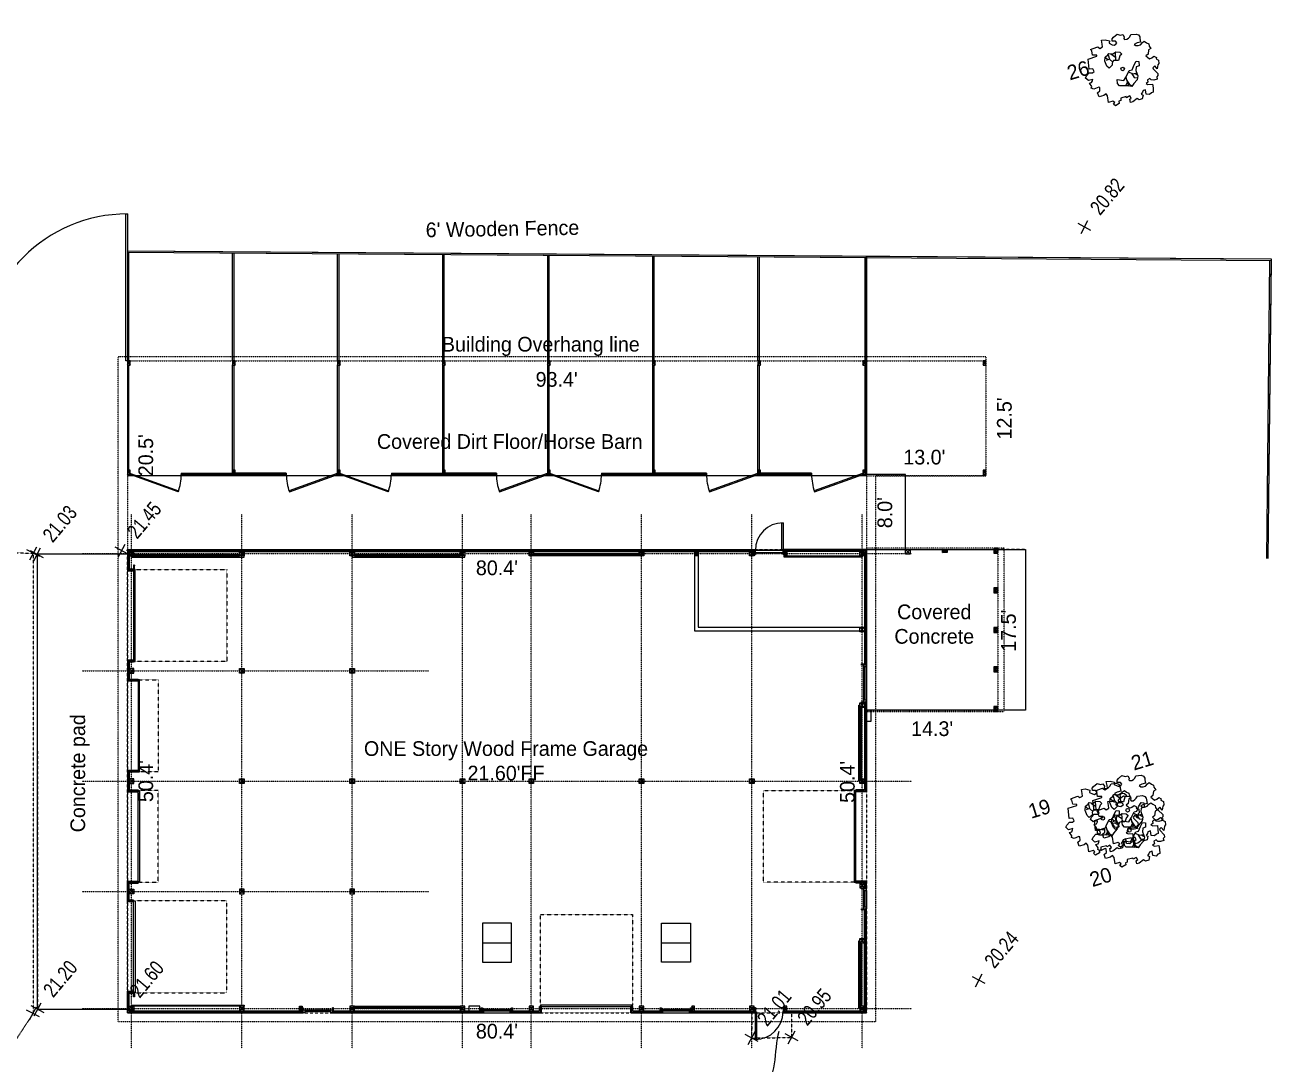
# Model space of a CAD drawing. Header units: inches. Extents: x -625442 to 34963, y -27993 to 66986.
# Drawn here: x 1565 to 3192, y 28513 to 29870 of the extents above; entities that cross this region are included whole.
import ezdxf
from ezdxf.enums import TextEntityAlignment as Align

# ---------------------------------------------------------------- set-up
doc = ezdxf.new("R2010")
doc.units = ezdxf.units.IN
doc.header["$LTSCALE"] = 0.5
doc.header["$MEASUREMENT"] = 0
for name, pattern in [('DASHDOT2', [0.5, 0.25, -0.125, 0, -0.125]), ('DASHED2', [0.375, 0.25, -0.125]), ('HIDDEN2', [0.1875, 0.125, -0.0625])]:
    doc.linetypes.add(name, pattern=pattern)
for name, color, linetype in [('BUILDING', 253, 'DASHED2'), ('BUILDING OH', 80, 'HIDDEN2'), ('EDGE OF CONCRETE', 253, 'DASHED2'), ('EDGE OF PAVEMENT', 253, 'DASHED2'), ('FENCE', 7, 'FEN_LINE'), ('P-ABOVE', 201, 'HIDDEN2'), ('P-BELOW-LIGHT', 143, 'Continuous'), ('P-BELOW-MED', 145, 'Continuous'), ('P-DOOR', 51, 'Continuous'), ('P-RAILING', 60, 'Continuous'), ('P-WALL', 90, 'Continuous'), ('P-WINDOW', 213, 'Continuous'), ('SPOT ELEVATION TEXT', 252, 'Continuous'), ('ST-FRAMING', 14, 'DASHDOT2'), ('TEXT', 7, 'Continuous'), ('Trees-Anno', 43, 'Continuous'), ('TreesMARK', 46, 'Continuous')]:
    doc.layers.add(name, color=color, linetype=linetype)
doc.styles.add('BLDG', font='IC-Romans.shx', dxfattribs={"width": 0.8})
doc.styles.get("Standard").update_dxf_attribs({"font": 'Arial.ttf'})
doc.styles.add('TXT', font='IC-Romans.shx')
doc.linetypes.add('FEN_LINE', pattern='A,0.5,-0.2,[" X ",Standard,S=0.1,R=0,X=-0.1,Y=-0.05],-0.25', length=0.95)
doc.dimstyles.new('20 SCALE', dxfattribs={"dimtxt": 1.6, "dimasz": 2, "dimexe": 0.18, "dimexo": 0.0625, "dimgap": 0.04, "dimtad": 0, "dimdec": 1, "dimzin": 0, "dimdsep": 46, "dimtxsty": 'BLDG', "dimcen": 0.09, "dimaunit": 1, "dimadec": 4, "dimazin": 0, "dimtfac": 1, "dimtdec": 1, "dimtofl": 0, "dimtmove": 2, "dimatfit": 3, "dimfxl": 1, "dimtolj": 1, "dimtzin": 0, "dimarcsym": 0})

# ---------------------------------------------------------------- blocks, each defined once
blk = doc.blocks.new('SPT10')
at = {"color": 0, "linetype": 'Continuous'}
for p, q in [((-0.354, -0.354), (0.354, 0.354)), ((0.354, -0.354), (-0.354, 0.354))]:
    blk.add_line(p, q, dxfattribs=at)
blk = doc.blocks.new('TREE11')
at = {"linetype": 'Continuous'}
for p, q in [((-0.134, 0.178), (-0.184, 0.176)), ((-0.156, 0.177), (-0.179, 0.211)), ((-0.132, 0.24), (-0.134, 0.178)), ((-0.134, 0.178), (-0.103, 0.129)), ((-0.094, 0.242), (-0.047, 0.184)), ((-0.034, 0.247), (-0.058, 0.14)), ((0.008, -0.119), (0.006, -0.244)), ((0.008, -0.167), (0.027, -0.23)), ((0.065, -0.059), (0.113, -0.104)), ((0.096, -0.089), (0.115, -0.156)), ((0.113, -0.104), (0.17, -0.108)), ((0.115, -0.156), (0.157, -0.173)), ((0.141, -0.107), (0.163, -0.133)), ((0.006, -0.194), (-0.03, -0.231)), ((0.027, -0.23), (0.058, -0.256))]:
    blk.add_line(p, q, dxfattribs=at)
for points in [[(-0.04, 0.357), (-0.015, 0.344), (0.008, 0.351), (0.028, 0.361), (0.015, 0.389), (-0.027, 0.402), (-0.019, 0.434), (0.006, 0.451), (0.063, 0.474), (0.102, 0.449), (0.138, 0.447), (0.147, 0.41), (0.136, 0.393), (0.141, 0.378), (0.17, 0.37), (0.196, 0.378), (0.22, 0.391), (0.243, 0.415), (0.313, 0.402), (0.339, 0.381), (0.35, 0.351), (0.344, 0.329), (0.34, 0.28), (0.289, 0.282), (0.248, 0.275), (0.265, 0.252), (0.293, 0.244), (0.328, 0.244), (0.361, 0.265), (0.39, 0.275), (0.412, 0.246), (0.437, 0.224), (0.433, 0.195), (0.446, 0.154), (0.413, 0.148), (0.388, 0.092), (0.354, 0.079), (0.368, 0.058), (0.388, 0.027), (0.422, 0.031), (0.457, 0.043), (0.483, 0.016), (0.474, 0.001), (0.503, -0.026), (0.494, -0.071), (0.476, -0.084), (0.45, -0.136), (0.429, -0.087), (0.398, -0.104), (0.399, -0.119), (0.44, -0.196), (0.432, -0.226), (0.411, -0.238), (0.409, -0.268), (0.363, -0.268), (0.329, -0.255), (0.315, -0.23), (0.28, -0.238), (0.276, -0.273), (0.246, -0.282), (0.266, -0.303), (0.327, -0.315), (0.32, -0.365), (0.306, -0.423), (0.28, -0.423), (0.248, -0.44), (0.207, -0.421), (0.216, -0.36), (0.179, -0.362), (0.166, -0.381), (0.14, -0.4), (0.162, -0.419), (0.138, -0.464), (0.091, -0.464), (0.072, -0.441), (0.001, -0.467), (-0.033, -0.467), (-0.028, -0.422), (-0.003, -0.413), (-0.014, -0.379), (-0.063, -0.389), (-0.062, -0.374), (-0.141, -0.37), (-0.149, -0.404), (-0.177, -0.406), (-0.18, -0.435), (-0.24, -0.45), (-0.26, -0.42), (-0.236, -0.405), (-0.254, -0.38), (-0.315, -0.38), (-0.303, -0.291), (-0.316, -0.259), (-0.349, -0.272), (-0.418, -0.27), (-0.422, -0.212), (-0.383, -0.196), (-0.372, -0.151), (-0.384, -0.142), (-0.455, -0.151), (-0.484, -0.125), (-0.473, -0.106), (-0.49, -0.053), (-0.458, -0.053), (-0.439, -0.033), (-0.432, -0.017), (-0.493, -0.016), (-0.518, 0.028), (-0.497, 0.053), (-0.45, 0.082), (-0.409, 0.069), (-0.382, 0.08), (-0.388, 0.119), (-0.437, 0.131), (-0.412, 0.266), (-0.287, 0.27), (-0.282, 0.283), (-0.337, 0.3), (-0.331, 0.357), (-0.341, 0.379), (-0.305, 0.383), (-0.238, 0.387), (-0.216, 0.358), (-0.176, 0.368), (-0.17, 0.404), (-0.164, 0.459), (-0.113, 0.45), (-0.059, 0.418), (-0.073, 0.387)], [(-0.118, 0.258), (-0.067, 0.236), (-0.022, 0.249), (0.027, 0.23), (0.047, 0.196), (0.015, 0.181), (-0.022, 0.128), (-0.087, 0.145), (-0.114, 0.117), (-0.121, 0.09), (-0.174, 0.064), (-0.194, 0.1), (-0.201, 0.17), (-0.18, 0.224), (-0.136, 0.243)], [(0.014, -0.114), (0.079, -0.044), (0.118, -0.048), (0.163, 0.008), (0.206, 0.048), (0.241, 0.034), (0.227, -0.023), (0.185, -0.025), (0.166, -0.07), (0.171, -0.149), (0.145, -0.196), (0.088, -0.232), (0.048, -0.263), (-0.004, -0.237), (-0.053, -0.224), (-0.108, -0.207), (-0.126, -0.167), (-0.115, -0.115), (-0.029, -0.154)]]:
    blk.add_lwpolyline(points, close=True, dxfattribs=at)
blk.add_circle((0, 0), 0.0248, dxfattribs=at)

msp = doc.modelspace()

# ---------------------------------------------------------------- linework, layer by layer
at = {"layer": 'BUILDING'}
for points in [[(1699.10208, 29184.82024), (1699.10208, 28579.90024)], [(1699.10208, 29184.82024), (2663.90208, 29184.82024)], [(2663.90208, 29184.82024), (2663.90208, 29031.8469)], [(2663.90208, 28987.8469), (2663.90208, 28739.63024)], [(2663.90208, 28717.63024), (2663.90208, 28579.90024)], [(1699.10208, 28579.90024), (2162.50208, 28579.90024)], [(2200.50208, 28579.90024), (2396.30206, 28579.90024)], [(2434.30206, 28579.90024), (2663.90208, 28579.90024)]]:
    msp.add_lwpolyline(points, dxfattribs=at)
at = {"layer": 'BUILDING OH'}
for points in [[(1699.10208, 29430.82024), (2819.90208, 29430.82024)], [(1699.10208, 29430.82024), (1699.10208, 29184.82024)], [(2819.90208, 29430.82024), (2819.90208, 29280.82024)], [(2663.90208, 29280.82024), (2819.90208, 29280.82024)], [(2663.90208, 29280.82024), (2663.90208, 29184.82024)], [(2663.90208, 29184.82024), (2835.50208, 29184.82024)], [(2835.50208, 29184.82024), (2835.50208, 28974.82024)], [(2663.90208, 28974.82024), (2835.50208, 28974.82024)]]:
    msp.add_lwpolyline(points, dxfattribs=at)
at = {"layer": 'EDGE OF CONCRETE'}
for points in [[(2871.50208, 29184.82024), (2835.50208, 29184.82024)], [(2871.50208, 29184.82024), (2871.50208, 28974.82024)], [(1581.88616, 28584.52468), (1699.10208, 28584.52468), (1699.10208, 29178.51362), (1581.30527, 29178.51362), (1581.88616, 28584.52468)], [(2871.50208, 28974.82024), (2835.50208, 28974.82024)], [(2514.33321, 28579.90024), (2513.94199, 28546.86992), (2566.32608, 28547.70728), (2566.4119, 28579.90024)]]:
    msp.add_lwpolyline(points, dxfattribs=at)
at = {"layer": 'EDGE OF PAVEMENT'}
msp.add_lwpolyline([(390.69341, 27549.35612), (569.8904, 27544.7417, 0.2981390383), (787.33109, 27646.58865), (1180.5917, 28218.46808, 0.1475932194), (1225.11935, 28404.57411), (1215.23144, 28814.57359), (1200.63529, 29186.60675), (1576.1916, 29179.92897), (1576.01731, 28578.97056), (1317.40146, 28183.47514), (947.93987, 27659.94626, 0.2046570886), (907.99638, 27221.43484)], format="xyb", dxfattribs=at)
at = {"layer": 'FENCE'}
for points in [[(1699.10208, 29574.82024), (3192.14485, 29564.01366)], [(1699.10208, 29574.82024), (1699.10208, 29430.82024)], [(2663.90208, 29280.82024), (2663.90208, 29567.83706)], [(3192.14485, 29564.01366), (3188.10602, 29172.856)], [(1698.10208, 29183.82024), (2662.90208, 29183.82024)]]:
    msp.add_lwpolyline(points, dxfattribs=at)
at = {"layer": 'P-ABOVE'}
for p, q in [((1704.60208, 28533.7288), (1704.60208, 29230.99168)), ((1848.60208, 28533.7288), (1848.60208, 29230.99168)), ((1992.60208, 28533.7288), (1992.60208, 29230.99168)), ((2136.60208, 28533.7288), (2136.60208, 29230.99168)), ((2226.40208, 28533.7288), (2226.40208, 29230.99168)), ((2370.40208, 28533.7288), (2370.40208, 29230.99168)), ((2514.40208, 28533.7288), (2514.40208, 29230.99168)), ((2658.40208, 28533.7288), (2658.40208, 29230.99168)), ((1640.20367, 29179.32024), (2722.80048, 29179.32024)), ((1640.20367, 29026.34024), (2092.58623, 29026.34024)), ((1640.20367, 28882.36024), (2722.80048, 28882.36024)), ((1640.20367, 28738.38024), (2092.58623, 28738.38024)), ((1640.20367, 28585.40024), (2722.80048, 28585.40024))]:
    msp.add_line(p, q, dxfattribs=at)
msp.add_lwpolyline([(1687.10208, 29436.82024), (2819.90208, 29436.82024), (2819.90208, 29280.82024), (2675.90208, 29280.82024), (2675.90208, 28567.90024), (1687.10208, 28567.90024)], close=True, dxfattribs=at)
msp.add_lwpolyline([(2663.90208, 28973.32024), (2843.90208, 28973.32024), (2843.90208, 29186.32024), (2663.90208, 29186.32024)], dxfattribs=at)
at = {"layer": 'P-BELOW-LIGHT'}
for p, q in [((1699.10208, 29574.82024), (2663.90208, 29567.83706)), ((2663.90208, 29567.83706), (3192.14485, 29564.01366)), ((1699.10208, 29425.32024), (1702.60208, 29430.82024)), ((1699.10208, 29430.82024), (1702.60208, 29425.32024)), ((1836.24493, 29425.32024), (1839.74493, 29430.82024)), ((1836.24493, 29430.82024), (1839.74493, 29425.32024)), ((1973.38779, 29425.32024), (1976.88779, 29430.82024)), ((1973.38779, 29430.82024), (1976.88779, 29425.32024)), ((2110.53065, 29425.32024), (2114.03065, 29430.82024)), ((2110.53065, 29430.82024), (2114.03065, 29425.32024)), ((2247.6735, 29425.32024), (2251.1735, 29430.82024)), ((2247.6735, 29430.82024), (2251.1735, 29425.32024)), ((2384.81636, 29425.32024), (2388.31636, 29430.82024)), ((2384.81636, 29430.82024), (2388.31636, 29425.32024)), ((2521.95922, 29425.32024), (2525.45922, 29430.82024)), ((2521.95922, 29430.82024), (2525.45922, 29425.32024)), ((2659.10208, 29425.32024), (2662.60208, 29430.82024)), ((2659.10208, 29430.82024), (2662.60208, 29425.32024)), ((2816.40208, 29425.32024), (2819.90208, 29430.82024)), ((2816.40208, 29430.82024), (2819.90208, 29425.32024)), ((1699.10208, 29282.82024), (1702.60208, 29288.32024)), ((1699.10208, 29288.32024), (1702.60208, 29282.82024)), ((1836.24493, 29282.82024), (1839.74493, 29288.32024)), ((1836.24493, 29288.32024), (1839.74493, 29282.82024)), ((1973.38779, 29282.82024), (1976.88779, 29288.32024)), ((1973.38779, 29288.32024), (1976.88779, 29282.82024)), ((2110.53065, 29282.82024), (2114.03065, 29288.32024)), ((2110.53065, 29288.32024), (2114.03065, 29282.82024)), ((2247.6735, 29282.82024), (2251.1735, 29288.32024)), ((2247.6735, 29288.32024), (2251.1735, 29282.82024)), ((2384.81636, 29282.82024), (2388.31636, 29288.32024)), ((2384.81636, 29288.32024), (2388.31636, 29282.82024)), ((2521.95922, 29282.82024), (2525.45922, 29288.32024)), ((2521.95922, 29288.32024), (2525.45922, 29282.82024)), ((2659.10208, 29282.82024), (2662.60208, 29288.32024)), ((2659.10208, 29288.32024), (2662.60208, 29282.82024)), ((2816.40208, 29282.82024), (2819.90208, 29288.32024)), ((2816.40208, 29288.32024), (2819.90208, 29282.82024)), ((2663.90208, 29280.82024), (1699.10208, 29280.82024)), ((2830.00208, 29186.32024), (2835.50208, 29184.82024)), ((2835.50208, 29186.32024), (2830.00208, 29184.82024)), ((2830.00208, 29184.82024), (2835.50208, 29181.32024)), ((2835.50208, 29184.82024), (2830.00208, 29181.32024)), ((2519.00208, 29180.82024), (2555.00208, 29180.82024)), ((2830.00208, 29181.32024), (2835.50208, 29179.82024)), ((2835.50208, 29181.32024), (2830.00208, 29179.82024)), ((2830.00208, 29134.69524), (2835.50208, 29133.19524)), ((2835.50208, 29134.69524), (2830.00208, 29133.19524)), ((2830.00208, 29133.19524), (2835.50208, 29129.69524)), ((2835.50208, 29133.19524), (2830.00208, 29129.69524)), ((2830.00208, 29129.69524), (2835.50208, 29128.19524)), ((2835.50208, 29129.69524), (2830.00208, 29128.19524)), ((2830.00208, 29083.07024), (2835.50208, 29081.57024)), ((2835.50208, 29083.07024), (2830.00208, 29081.57024)), ((2830.00208, 29081.57024), (2835.50208, 29078.07024)), ((2835.50208, 29081.57024), (2830.00208, 29078.07024)), ((2830.00208, 29078.07024), (2835.50208, 29076.57024)), ((2835.50208, 29078.07024), (2830.00208, 29076.57024)), ((2830.00208, 29031.44524), (2835.50208, 29029.94524)), ((2835.50208, 29031.44524), (2830.00208, 29029.94524)), ((2830.00208, 29029.94524), (2835.50208, 29026.44524)), ((2835.50208, 29029.94524), (2830.00208, 29026.44524)), ((2830.00208, 29026.44524), (2835.50208, 29024.94524)), ((2835.50208, 29026.44524), (2830.00208, 29024.94524)), ((2830.00208, 28979.82024), (2835.50208, 28978.32024)), ((2835.50208, 28979.82024), (2830.00208, 28978.32024)), ((2830.00208, 28978.32024), (2835.50208, 28974.82024)), ((2835.50208, 28978.32024), (2830.00208, 28974.82024)), ((2830.00208, 28974.82024), (2835.50208, 28973.32024)), ((2835.50208, 28974.82024), (2830.00208, 28973.32024)), ((2162.50208, 28671.26049), (2200.50208, 28671.26049)), ((2396.30206, 28671.26049), (2434.30206, 28671.26049))]:
    msp.add_line(p, q, dxfattribs=at)
for points in [[(1699.09474, 29430.83177), (1697.09474, 29430.83167), (1697.09474, 29622.82014), (1699.09474, 29622.82024)], [(2162.50208, 28645.76049), (2200.50208, 28645.76049), (2200.50208, 28696.76049), (2162.50208, 28696.76049)], [(2434.30206, 28645.76049), (2396.30206, 28645.76049), (2396.30206, 28696.76049), (2434.30206, 28696.76049)]]:
    msp.add_lwpolyline(points, close=True, dxfattribs=at)
for points in [[(2663.90208, 29184.82024), (2871.50208, 29184.82024), (2871.50208, 28974.82024), (2663.90208, 28974.82024)], [(1699.10208, 29178.51362), (1581.30527, 29178.51362), (1581.30527, 28584.52468), (1699.10208, 28584.52468)]]:
    msp.add_lwpolyline(points, dxfattribs=at)
msp.add_arc((1699.09474, 29430.82024), 192, 90.00000015, 180, dxfattribs=at)
at = {"layer": 'P-BELOW-MED'}
for p, q in [((2517.40208, 29182.32024), (2517.40208, 29184.82024)), ((2556.60208, 29182.32024), (2556.60208, 29184.82024)), ((1700.10208, 29183.82024), (2517.40208, 29183.82024)), ((1701.60208, 29182.32024), (2517.40208, 29182.32024)), ((2440.60208, 29182.32024), (2444.20208, 29176.32024)), ((2444.20208, 29182.32024), (2440.60208, 29176.32024)), ((2517.40208, 29183.57024), (2519.00208, 29178.07024)), ((2519.00208, 29183.57024), (2517.40208, 29178.07024)), ((2555.00208, 29183.57024), (2556.60208, 29178.07024)), ((2556.60208, 29183.57024), (2555.00208, 29178.07024)), ((2662.90208, 29183.82024), (2556.60208, 29183.82024)), ((2661.40208, 29182.32024), (2556.60208, 29182.32024)), ((2556.60208, 29182.32024), (2560.20208, 29176.32024)), ((2560.20208, 29182.32024), (2556.60208, 29176.32024)), ((1707.10208, 29164.20524), (1708.60208, 29158.70524)), ((1708.60208, 29164.20524), (1707.10208, 29158.70524)), ((1707.10208, 29156.82024), (1707.10208, 29159.32024)), ((1707.10208, 29040.09024), (1707.10208, 29037.59024)), ((2662.90208, 29033.8469), (2657.40208, 29035.3469)), ((2662.90208, 29035.3469), (2657.40208, 29033.8469)), ((2659.90208, 29031.8469), (2659.90208, 28987.8469)), ((2663.90208, 29031.8469), (2663.90208, 28987.8469)), ((1713.10208, 29013.09024), (1713.10208, 29015.59024)), ((2662.90208, 28984.3469), (2657.40208, 28985.8469)), ((2662.90208, 28985.8469), (2657.40208, 28984.3469)), ((1713.10208, 28893.86024), (1713.10208, 28896.36024)), ((1713.10208, 28868.36024), (1713.10208, 28870.86024)), ((1713.10208, 28870.86024), (1713.10208, 28868.36024)), ((1713.10208, 28870.86024), (1713.10208, 28868.36024)), ((2649.90208, 28868.36024), (2649.90208, 28870.86024)), ((2649.90208, 28870.86024), (2649.90208, 28868.36024)), ((2649.90208, 28870.86024), (2649.90208, 28868.36024)), ((1713.10208, 28751.63024), (1713.10208, 28749.13024)), ((2649.90208, 28751.63024), (2649.90208, 28749.13024)), ((2662.90208, 28741.63024), (2657.40208, 28743.13024)), ((2662.90208, 28743.13024), (2657.40208, 28741.63024)), ((2659.90208, 28739.63024), (2659.90208, 28717.63024)), ((2663.90208, 28739.63024), (2663.90208, 28717.63024)), ((1707.10208, 28724.63024), (1707.10208, 28727.13024)), ((2662.90208, 28714.13024), (2657.40208, 28715.63024)), ((2662.90208, 28715.63024), (2657.40208, 28714.13024)), ((1707.10208, 28607.90024), (1707.10208, 28605.40024)), ((1707.10208, 28600.51524), (1708.60208, 28606.01524)), ((1708.60208, 28600.51524), (1707.10208, 28606.01524)), ((1927.20209, 28582.40024), (1923.60209, 28588.40024)), ((1923.60209, 28582.40024), (1927.20209, 28588.40024)), ((1928.70209, 28580.90024), (1927.20209, 28586.40024)), ((1927.20209, 28580.90024), (1928.70209, 28586.40024)), ((1930.70209, 28583.90024), (1964.70209, 28583.90024)), ((1968.20209, 28580.90024), (1966.70209, 28586.40024)), ((1966.70209, 28580.90024), (1968.20209, 28586.40024)), ((2161.00208, 28580.90024), (2162.50208, 28586.40024)), ((2162.50208, 28580.90024), (2161.00208, 28586.40024)), ((2198.50208, 28583.90024), (2164.50208, 28583.90024)), ((2200.50208, 28580.90024), (2202.00208, 28586.40024)), ((2202.00208, 28580.90024), (2200.50208, 28586.40024)), ((2239.78708, 28587.90024), (2237.28708, 28587.90024)), ((2359.01707, 28587.90024), (2356.51707, 28587.90024)), ((2394.80206, 28580.90024), (2396.30206, 28586.40024)), ((2396.30206, 28580.90024), (2394.80206, 28586.40024)), ((2432.30206, 28583.90024), (2398.30206, 28583.90024)), ((2434.30206, 28580.90024), (2435.80206, 28586.40024)), ((2435.80206, 28580.90024), (2434.30206, 28586.40024)), ((2435.80206, 28582.40024), (2439.40206, 28588.40024)), ((2439.40206, 28582.40024), (2435.80206, 28588.40024)), ((2517.40208, 28581.15024), (2519.00208, 28586.65024)), ((2519.00208, 28581.15024), (2517.40208, 28586.65024)), ((2555.00208, 28581.15024), (2556.60208, 28586.65024)), ((2556.60208, 28581.15024), (2555.00208, 28586.65024)), ((2556.60208, 28582.40024), (2560.20208, 28588.40024)), ((2560.20208, 28582.40024), (2556.60208, 28588.40024)), ((1700.10208, 28580.90024), (1928.70209, 28580.90024)), ((1701.60208, 28582.40024), (1928.70209, 28582.40024)), ((1966.70209, 28580.90024), (2162.50208, 28580.90024)), ((1968.20209, 28582.40024), (2161.00208, 28582.40024)), ((2164.50208, 28579.90024), (2198.50208, 28579.90024)), ((2200.50208, 28580.90024), (2238.78708, 28580.90024)), ((2202.00208, 28582.40024), (2237.28708, 28582.40024)), ((2398.30206, 28579.90024), (2432.30206, 28579.90024)), ((2517.40208, 28582.40024), (2517.40208, 28579.90024)), ((2556.60208, 28582.40024), (2556.60208, 28579.90024))]:
    msp.add_line(p, q, dxfattribs=at)
for points in [[(1700.10208, 29184.82024), (1700.10208, 29157.82024), (1707.10208, 29157.82024)], [(1701.60208, 29182.32024), (1701.60208, 29159.32024), (1707.10208, 29159.32024)], [(2655.90208, 29183.82024), (2662.90208, 29183.82024), (2662.90208, 29033.8469)], [(2655.90208, 29182.32024), (2661.40208, 29182.32024), (2661.40208, 29035.3469)], [(1707.10208, 29039.09024), (1700.10208, 29039.09024), (1700.10208, 29014.09024), (1713.10208, 29014.09024)], [(1707.10208, 29037.59024), (1701.60208, 29037.59024), (1701.60208, 29015.59024), (1713.10208, 29015.59024)], [(2662.90208, 28985.8469), (2662.90208, 28869.36024), (2649.90208, 28869.36024)], [(2661.40208, 28984.3469), (2661.40208, 28870.86024), (2649.90208, 28870.86024)], [(1713.10208, 28895.36024), (1700.10208, 28895.36024), (1700.10208, 28869.36024), (1713.10208, 28869.36024)], [(1713.10208, 28893.86024), (1701.60208, 28893.86024), (1701.60208, 28870.86024), (1713.10208, 28870.86024)], [(1707.10208, 28725.63024), (1700.10208, 28725.63024), (1700.10208, 28750.63024), (1713.10208, 28750.63024)], [(1707.10208, 28727.13024), (1701.60208, 28727.13024), (1701.60208, 28749.13024), (1713.10208, 28749.13024)], [(2662.90208, 28741.63024), (2662.90208, 28750.63024), (2649.90208, 28750.63024)], [(2661.40208, 28741.63024), (2661.40208, 28749.13024), (2649.90208, 28749.13024)], [(2556.60208, 28580.90024), (2662.90208, 28580.90024), (2662.90208, 28715.63024)], [(2556.60208, 28582.40024), (2661.40208, 28582.40024), (2661.40208, 28715.63024)], [(1700.10208, 28579.90024), (1700.10208, 28606.90024), (1707.10208, 28606.90024)], [(1701.60208, 28582.40024), (1701.60208, 28605.40024), (1707.10208, 28605.40024)], [(2237.28708, 28582.40024), (2237.28708, 28587.90024)], [(2238.78708, 28580.90024), (2238.78708, 28587.90024)], [(2357.51707, 28580.90024), (2357.51707, 28587.90024)], [(2359.01707, 28582.40024), (2359.01707, 28587.90024)], [(2357.51707, 28580.90024), (2396.30206, 28580.90024)], [(2359.01707, 28582.40024), (2394.80206, 28582.40024)], [(2434.30206, 28580.90024), (2517.40208, 28580.90024)], [(2435.80206, 28582.40024), (2519.00208, 28582.40024)]]:
    msp.add_lwpolyline(points, dxfattribs=at)
for points in [[(1704.60208, 29174.82024), (1851.60208, 29174.82024), (1851.60208, 29176.32024), (1704.60208, 29176.32024)], [(1707.60208, 29176.32024), (1845.60208, 29176.32024), (1845.60208, 29177.82024), (1707.60208, 29177.82024)], [(1992.60208, 29174.82024), (2139.60208, 29174.82024), (2139.60208, 29176.32024), (1992.60208, 29176.32024)], [(1995.60208, 29176.32024), (2133.60208, 29176.32024), (2133.60208, 29177.82024), (1995.60208, 29177.82024)], [(2229.40208, 29179.32024), (2367.40208, 29179.32024), (2367.40208, 29177.82024), (2229.40208, 29177.82024)], [(2229.40208, 29177.82024), (2367.40208, 29177.82024), (2367.40208, 29176.32024), (2229.40208, 29176.32024)], [(2517.40208, 29178.07024), (2519.00208, 29178.07024), (2519.00208, 29183.57024), (2517.40208, 29183.57024)], [(2556.60208, 29178.07024), (2555.00208, 29178.07024), (2555.00208, 29183.57024), (2556.60208, 29183.57024)], [(2658.40208, 29174.82024), (2556.60208, 29174.82024), (2556.60208, 29176.32024), (2658.40208, 29176.32024)], [(1707.10208, 29158.70524), (1708.60208, 29158.70524), (1708.60208, 29164.20524), (1707.10208, 29164.20524)], [(2657.40208, 29033.8469), (2657.40208, 29035.3469), (2662.90208, 29035.3469), (2662.90208, 29033.8469)], [(2653.90208, 28882.36024), (2653.90208, 28981.3469), (2655.40208, 28981.3469), (2655.40208, 28882.36024)], [(2655.40208, 28885.36024), (2655.40208, 28978.3469), (2656.90208, 28978.3469), (2656.90208, 28885.36024)], [(2657.40208, 28984.3469), (2657.40208, 28985.8469), (2662.90208, 28985.8469), (2662.90208, 28984.3469)], [(2657.40208, 28741.63024), (2657.40208, 28743.13024), (2662.90208, 28743.13024), (2662.90208, 28741.63024)], [(2657.40208, 28714.13024), (2657.40208, 28715.63024), (2662.90208, 28715.63024), (2662.90208, 28714.13024)], [(2653.90208, 28585.40024), (2653.90208, 28673.89024), (2655.40208, 28673.89024), (2655.40208, 28585.40024)], [(2655.40208, 28588.40024), (2655.40208, 28670.89024), (2656.90208, 28670.89024), (2656.90208, 28588.40024)], [(1707.10208, 28606.01524), (1708.60208, 28606.01524), (1708.60208, 28600.51524), (1707.10208, 28600.51524)], [(1704.60208, 28589.90024), (1851.60208, 28589.90024), (1851.60208, 28588.40024), (1704.60208, 28588.40024)], [(1928.70209, 28586.40024), (1927.20209, 28586.40024), (1927.20209, 28580.90024), (1928.70209, 28580.90024)], [(1968.20209, 28586.40024), (1966.70209, 28586.40024), (1966.70209, 28580.90024), (1968.20209, 28580.90024)], [(1995.60208, 28588.40024), (2133.60208, 28588.40024), (2133.60208, 28586.90024), (1995.60208, 28586.90024)], [(1995.60208, 28586.90024), (2133.60208, 28586.90024), (2133.60208, 28585.40024), (1995.60208, 28585.40024)], [(2161.00208, 28586.40024), (2162.50208, 28586.40024), (2162.50208, 28580.90024), (2161.00208, 28580.90024)], [(2200.50208, 28586.40024), (2202.00208, 28586.40024), (2202.00208, 28580.90024), (2200.50208, 28580.90024)], [(2394.80206, 28586.40024), (2396.30206, 28586.40024), (2396.30206, 28580.90024), (2394.80206, 28580.90024)], [(2434.30206, 28586.40024), (2435.80206, 28586.40024), (2435.80206, 28580.90024), (2434.30206, 28580.90024)], [(2517.40208, 28586.65024), (2519.00208, 28586.65024), (2519.00208, 28581.15024), (2517.40208, 28581.15024)], [(2556.60208, 28586.65024), (2555.00208, 28586.65024), (2555.00208, 28581.15024), (2556.60208, 28581.15024)]]:
    msp.add_lwpolyline(points, close=True, dxfattribs=at)
at = {"layer": 'P-DOOR'}
for points in [[(2555.00208, 29183.57024), (2553.40208, 29183.57024), (2553.40208, 29219.57024), (2555.00208, 29219.57024)], [(1709.10208, 29158.70524), (1707.10208, 29158.70524), (1707.10208, 29038.70524), (1709.10208, 29038.70524)], [(1715.10208, 29014.47524), (1713.10208, 29014.47524), (1713.10208, 28894.47524), (1715.10208, 28894.47524)], [(1715.10208, 28750.24523), (1713.10208, 28750.24523), (1713.10208, 28870.24523), (1715.10208, 28870.24523)], [(2647.90208, 28750.24523), (2649.90208, 28750.24523), (2649.90208, 28870.24523), (2647.90208, 28870.24523)], [(1709.10208, 28606.01524), (1707.10208, 28606.01524), (1707.10208, 28726.01524), (1709.10208, 28726.01524)], [(2238.40207, 28589.90024), (2238.40207, 28587.90024), (2358.40207, 28587.90024), (2358.40207, 28589.90024)], [(2519.00208, 28581.15024), (2520.60208, 28581.15024), (2520.60208, 28545.15024), (2519.00208, 28545.15024)]]:
    msp.add_lwpolyline(points, close=True, dxfattribs=at)
for centre, start, end in [((2555.00208, 29183.57024), 90, 180), ((2519.00208, 28581.15024), 270, 0)]:
    msp.add_arc(centre, 36, start, end, dxfattribs=at)
at = {"layer": 'P-RAILING'}
for p, q in [((1699.0876, 29574.82034), (2663.8876, 29567.83716)), ((1699.0876, 29574.82034), (1699.10208, 29282.82024)), ((1699.0876, 29572.82029), (2663.8876, 29565.83711)), ((1835.99493, 29571.81488), (1835.99493, 29430.82024)), ((1837.99493, 29571.81488), (1837.99493, 29430.82024)), ((1973.13779, 29570.82225), (1973.13779, 29430.82024)), ((1975.13779, 29570.82225), (1975.13779, 29430.82024)), ((2110.28065, 29569.82962), (2110.28065, 29430.82024)), ((2112.28065, 29569.82962), (2112.28065, 29430.82024)), ((2247.4235, 29568.83698), (2247.4235, 29430.82024)), ((2249.4235, 29568.83698), (2249.4235, 29430.82024)), ((2384.56636, 29567.84435), (2384.56636, 29430.82024)), ((2386.56636, 29567.84435), (2386.56636, 29430.82024)), ((2521.70922, 29566.85171), (2521.70922, 29430.82024)), ((2523.70922, 29566.85171), (2523.70922, 29430.82024)), ((2663.8876, 29567.83716), (3192.13037, 29564.01376)), ((2663.8876, 29565.83711), (3192.13037, 29562.01371)), ((2663.90208, 29567.83706), (2663.90208, 29282.82024)), ((3190.1243, 29562.03441), (3186.10613, 29172.87665)), ((3192.1242, 29562.01376), (3188.10602, 29172.856)), ((1835.99493, 29425.32024), (1835.99493, 29282.82024)), ((1837.99493, 29425.32024), (1837.99493, 29282.82024)), ((1973.13779, 29425.32024), (1973.13779, 29282.82024)), ((1975.13779, 29425.32024), (1975.13779, 29282.82024)), ((2110.28065, 29425.32024), (2110.28065, 29282.82024)), ((2112.28065, 29425.32024), (2112.28065, 29282.82024)), ((2247.4235, 29425.32024), (2247.4235, 29282.82024)), ((2249.4235, 29425.32024), (2249.4235, 29282.82024)), ((2384.56636, 29425.32024), (2384.56636, 29282.82024)), ((2386.56636, 29425.32024), (2386.56636, 29282.82024)), ((2521.70922, 29425.32024), (2521.70922, 29282.82024)), ((2523.70922, 29425.32024), (2523.70922, 29282.82024)), ((1769.4235, 29284.19524), (1836.24493, 29284.19524)), ((1769.4235, 29284.19524), (1769.4235, 29282.82024)), ((1906.56636, 29284.19524), (1839.74493, 29284.19524)), ((1906.56636, 29284.19524), (1906.56636, 29282.82024)), ((2043.70922, 29284.19524), (2110.53065, 29284.19524)), ((2043.70922, 29284.19524), (2043.70922, 29282.82024)), ((2180.85208, 29284.19524), (2114.03065, 29284.19524)), ((2180.85208, 29284.19524), (2180.85208, 29282.82024)), ((2317.99493, 29284.19524), (2384.81636, 29284.19524)), ((2317.99493, 29284.19524), (2317.99493, 29282.82024)), ((2455.13779, 29284.19524), (2388.31636, 29284.19524)), ((2455.13779, 29284.19524), (2455.13779, 29282.82024)), ((2592.28065, 29284.19524), (2525.45922, 29284.19524)), ((2592.28065, 29284.19524), (2592.28065, 29282.82024))]:
    msp.add_line(p, q, dxfattribs=at)
for points in [[(1701.10208, 29430.82024), (1701.10208, 29572.80571)], [(2661.90208, 29565.85148), (2661.90208, 29288.32024)], [(1701.10208, 29288.32024), (1701.10208, 29425.32024)], [(1769.4235, 29282.82024), (1906.56636, 29282.82024)], [(1906.56636, 29282.82024), (1769.4235, 29282.82024)], [(2180.85208, 29282.82024), (2043.70922, 29282.82024)], [(2455.13779, 29282.82024), (2317.99493, 29282.82024)], [(2592.28065, 29282.82024), (2521.95922, 29282.82024)], [(2715.10208, 29184.82024), (2715.10208, 29282.82024), (2661.90208, 29282.82024)]]:
    msp.add_lwpolyline(points, dxfattribs=at)
for points in [[(1703.07235, 29284.11231), (1765.86396, 29261.25804), (1765.39368, 29259.96596), (1702.60208, 29282.82024)], [(1972.91751, 29284.11231), (1910.12591, 29261.25804), (1910.59619, 29259.96596), (1973.38779, 29282.82024)], [(1977.35807, 29284.11231), (2040.14967, 29261.25804), (2039.67939, 29259.96596), (1976.88779, 29282.82024)], [(2247.20323, 29284.11231), (2184.41162, 29261.25804), (2184.8819, 29259.96596), (2247.6735, 29282.82024)], [(2251.64378, 29284.11231), (2314.43538, 29261.25804), (2313.96511, 29259.96596), (2251.1735, 29282.82024)], [(2521.48894, 29284.11231), (2458.69734, 29261.25804), (2459.16761, 29259.96596), (2521.95922, 29282.82024)], [(2658.6318, 29284.11231), (2595.84019, 29261.25804), (2596.31047, 29259.96596), (2659.10208, 29282.82024)]]:
    msp.add_lwpolyline(points, close=True, dxfattribs=at)
for centre, start, end in [((1702.60208, 29282.82024), 340, 0), ((1973.38779, 29282.82024), 180, 200), ((1976.88779, 29282.82024), 340, 0), ((2247.6735, 29282.82024), 180, 200), ((2251.1735, 29282.82024), 340, 0), ((2521.95922, 29282.82024), 180, 200), ((2659.10208, 29282.82024), 180, 200)]:
    msp.add_arc(centre, 66.82143, start, end, dxfattribs=at)
at = {"layer": 'P-WALL'}
for p, q in [((1699.10208, 29184.82024), (2517.40208, 29184.82024)), ((2663.90208, 29184.82024), (2556.60208, 29184.82024)), ((2715.10208, 29178.82024), (2721.10208, 29184.82024)), ((2721.10208, 29178.82024), (2715.10208, 29184.82024)), ((2763.10208, 29182.82024), (2769.10208, 29184.82024)), ((2769.10208, 29182.82024), (2763.10208, 29184.82024)), ((1701.60208, 29182.32024), (1707.60208, 29176.32024)), ((1707.60208, 29182.32024), (1701.60208, 29176.32024)), ((1851.60208, 29182.32024), (1845.60208, 29176.32024)), ((1845.60208, 29182.32024), (1851.60208, 29176.32024)), ((1995.60208, 29182.32024), (1989.60208, 29176.32024)), ((1989.60208, 29182.32024), (1995.60208, 29176.32024)), ((2139.60208, 29182.32024), (2133.60208, 29176.32024)), ((2133.60208, 29182.32024), (2139.60208, 29176.32024)), ((2229.40208, 29182.32024), (2223.40208, 29176.32024)), ((2223.40208, 29182.32024), (2229.40208, 29176.32024)), ((2373.40208, 29182.32024), (2367.40208, 29176.32024)), ((2367.40208, 29182.32024), (2373.40208, 29176.32024)), ((2517.40208, 29182.32024), (2511.40208, 29176.32024)), ((2511.40208, 29182.32024), (2517.40208, 29176.32024)), ((2661.40208, 29182.32024), (2655.40208, 29176.32024)), ((2655.40208, 29182.32024), (2661.40208, 29176.32024)), ((2763.10208, 29180.82024), (2769.10208, 29182.82024)), ((2769.10208, 29180.82024), (2763.10208, 29182.82024)), ((2661.40208, 29083.33357), (2655.40208, 29077.33357)), ((2655.40208, 29083.33357), (2661.40208, 29077.33357)), ((1701.60208, 29029.34024), (1707.60208, 29023.34024)), ((1707.60208, 29029.34024), (1701.60208, 29023.34024)), ((1851.60208, 29029.34024), (1845.60208, 29023.34024)), ((1845.60208, 29029.34024), (1851.60208, 29023.34024)), ((1995.60208, 29029.34024), (1989.60208, 29023.34024)), ((1989.60208, 29029.34024), (1995.60208, 29023.34024)), ((2661.40208, 28984.3469), (2655.40208, 28978.3469)), ((2655.40208, 28984.3469), (2661.40208, 28978.3469)), ((1701.60208, 28885.36024), (1707.60208, 28879.36024)), ((1707.60208, 28885.36024), (1701.60208, 28879.36024)), ((1851.60208, 28885.36024), (1845.60208, 28879.36024)), ((1845.60208, 28885.36024), (1851.60208, 28879.36024)), ((1995.60208, 28885.36024), (1989.60208, 28879.36024)), ((1989.60208, 28885.36024), (1995.60208, 28879.36024)), ((2139.60208, 28885.36024), (2133.60208, 28879.36024)), ((2133.60208, 28885.36024), (2139.60208, 28879.36024)), ((2229.40208, 28885.36024), (2223.40208, 28879.36024)), ((2223.40208, 28885.36024), (2229.40208, 28879.36024)), ((2373.40208, 28885.36024), (2367.40208, 28879.36024)), ((2367.40208, 28885.36024), (2373.40208, 28879.36024)), ((2517.40208, 28885.36024), (2511.40208, 28879.36024)), ((2511.40208, 28885.36024), (2517.40208, 28879.36024)), ((2661.40208, 28885.36024), (2655.40208, 28879.36024)), ((2655.40208, 28885.36024), (2661.40208, 28879.36024)), ((2661.40208, 28743.13024), (2655.40208, 28749.13024)), ((2655.40208, 28743.13024), (2661.40208, 28749.13024)), ((1701.60208, 28735.38024), (1707.60208, 28741.38024)), ((1707.60208, 28735.38024), (1701.60208, 28741.38024)), ((1851.60208, 28735.38024), (1845.60208, 28741.38024)), ((1845.60208, 28735.38024), (1851.60208, 28741.38024)), ((1995.60208, 28735.38024), (1989.60208, 28741.38024)), ((1989.60208, 28735.38024), (1995.60208, 28741.38024)), ((2661.40208, 28676.89024), (2655.40208, 28670.89024)), ((2655.40208, 28676.89024), (2661.40208, 28670.89024)), ((1701.60208, 28582.40024), (1707.60208, 28588.40024)), ((1707.60208, 28582.40024), (1701.60208, 28588.40024)), ((1851.60208, 28582.40024), (1845.60208, 28588.40024)), ((1845.60208, 28582.40024), (1851.60208, 28588.40024)), ((1995.60208, 28582.40024), (1989.60208, 28588.40024)), ((1989.60208, 28582.40024), (1995.60208, 28588.40024)), ((2139.60208, 28582.40024), (2133.60208, 28588.40024)), ((2133.60208, 28582.40024), (2139.60208, 28588.40024)), ((2229.40208, 28582.40024), (2223.40208, 28588.40024)), ((2223.40208, 28582.40024), (2229.40208, 28588.40024)), ((2373.40208, 28582.40024), (2367.40208, 28588.40024)), ((2367.40208, 28582.40024), (2373.40208, 28588.40024)), ((2517.40208, 28582.40024), (2511.40208, 28588.40024)), ((2511.40208, 28582.40024), (2517.40208, 28588.40024)), ((2661.40208, 28582.40024), (2655.40208, 28588.40024)), ((2655.40208, 28582.40024), (2661.40208, 28588.40024)), ((1699.10208, 28579.90024), (1928.70209, 28579.90024)), ((1966.70209, 28579.90024), (2162.50208, 28579.90024)), ((2200.50208, 28579.90024), (2239.78708, 28579.90024))]:
    msp.add_line(p, q, dxfattribs=at)
for points in [[(1699.10208, 29425.32024), (1702.60208, 29425.32024), (1702.60208, 29430.82024), (1699.10208, 29430.82024)], [(1836.24493, 29425.32024), (1839.74493, 29425.32024), (1839.74493, 29430.82024), (1836.24493, 29430.82024)], [(1973.38779, 29425.32024), (1976.88779, 29425.32024), (1976.88779, 29430.82024), (1973.38779, 29430.82024)], [(2110.53065, 29425.32024), (2114.03065, 29425.32024), (2114.03065, 29430.82024), (2110.53065, 29430.82024)], [(2247.6735, 29425.32024), (2251.1735, 29425.32024), (2251.1735, 29430.82024), (2247.6735, 29430.82024)], [(2384.81636, 29425.32024), (2388.31636, 29425.32024), (2388.31636, 29430.82024), (2384.81636, 29430.82024)], [(2521.95922, 29425.32024), (2525.45922, 29425.32024), (2525.45922, 29430.82024), (2521.95922, 29430.82024)], [(2659.10208, 29425.32024), (2662.60208, 29425.32024), (2662.60208, 29430.82024), (2659.10208, 29430.82024)], [(2816.40208, 29425.32024), (2819.90208, 29425.32024), (2819.90208, 29430.82024), (2816.40208, 29430.82024)], [(1699.10208, 29282.82024), (1702.60208, 29282.82024), (1702.60208, 29288.32024), (1699.10208, 29288.32024)], [(1836.24493, 29282.82024), (1839.74493, 29282.82024), (1839.74493, 29288.32024), (1836.24493, 29288.32024)], [(1973.38779, 29282.82024), (1976.88779, 29282.82024), (1976.88779, 29288.32024), (1973.38779, 29288.32024)], [(2110.53065, 29282.82024), (2114.03065, 29282.82024), (2114.03065, 29288.32024), (2110.53065, 29288.32024)], [(2247.6735, 29282.82024), (2251.1735, 29282.82024), (2251.1735, 29288.32024), (2247.6735, 29288.32024)], [(2384.81636, 29282.82024), (2388.31636, 29282.82024), (2388.31636, 29288.32024), (2384.81636, 29288.32024)], [(2521.95922, 29282.82024), (2525.45922, 29282.82024), (2525.45922, 29288.32024), (2521.95922, 29288.32024)], [(2659.10208, 29282.82024), (2662.60208, 29282.82024), (2662.60208, 29288.32024), (2659.10208, 29288.32024)], [(2816.40208, 29282.82024), (2819.90208, 29282.82024), (2819.90208, 29288.32024), (2816.40208, 29288.32024)], [(2715.10208, 29184.82024), (2721.10208, 29184.82024), (2721.10208, 29178.82024), (2715.10208, 29178.82024)], [(2763.10208, 29184.82024), (2769.10208, 29184.82024), (2769.10208, 29182.82024), (2763.10208, 29182.82024)], [(2830.00208, 29186.32024), (2830.00208, 29184.82024), (2835.50208, 29184.82024), (2835.50208, 29186.32024)], [(2830.00208, 29184.82024), (2830.00208, 29181.32024), (2835.50208, 29181.32024), (2835.50208, 29184.82024)], [(1701.60208, 29176.32024), (1707.60208, 29176.32024), (1707.60208, 29182.32024), (1701.60208, 29182.32024)], [(1851.60208, 29176.32024), (1845.60208, 29176.32024), (1845.60208, 29182.32024), (1851.60208, 29182.32024)], [(1995.60208, 29176.32024), (1989.60208, 29176.32024), (1989.60208, 29182.32024), (1995.60208, 29182.32024)], [(2139.60208, 29176.32024), (2133.60208, 29176.32024), (2133.60208, 29182.32024), (2139.60208, 29182.32024)], [(2229.40208, 29176.32024), (2223.40208, 29176.32024), (2223.40208, 29182.32024), (2229.40208, 29182.32024)], [(2373.40208, 29176.32024), (2367.40208, 29176.32024), (2367.40208, 29182.32024), (2373.40208, 29182.32024)], [(2444.20208, 29176.32024), (2440.60208, 29176.32024), (2440.60208, 29182.32024), (2444.20208, 29182.32024)], [(2517.40208, 29176.32024), (2511.40208, 29176.32024), (2511.40208, 29182.32024), (2517.40208, 29182.32024)], [(2560.20208, 29176.32024), (2556.60208, 29176.32024), (2556.60208, 29182.32024), (2560.20208, 29182.32024)], [(2661.40208, 29176.32024), (2655.40208, 29176.32024), (2655.40208, 29182.32024), (2661.40208, 29182.32024)], [(2763.10208, 29182.82024), (2769.10208, 29182.82024), (2769.10208, 29180.82024), (2763.10208, 29180.82024)], [(2830.00208, 29181.32024), (2830.00208, 29179.82024), (2835.50208, 29179.82024), (2835.50208, 29181.32024)], [(2830.00208, 29134.69524), (2830.00208, 29133.19524), (2835.50208, 29133.19524), (2835.50208, 29134.69524)], [(2830.00208, 29133.19524), (2830.00208, 29129.69524), (2835.50208, 29129.69524), (2835.50208, 29133.19524)], [(2830.00208, 29129.69524), (2830.00208, 29128.19524), (2835.50208, 29128.19524), (2835.50208, 29129.69524)], [(2661.40208, 29077.33357), (2655.40208, 29077.33357), (2655.40208, 29083.33357), (2661.40208, 29083.33357)], [(2830.00208, 29083.07024), (2830.00208, 29081.57024), (2835.50208, 29081.57024), (2835.50208, 29083.07024)], [(2830.00208, 29081.57024), (2830.00208, 29078.07024), (2835.50208, 29078.07024), (2835.50208, 29081.57024)], [(2830.00208, 29078.07024), (2830.00208, 29076.57024), (2835.50208, 29076.57024), (2835.50208, 29078.07024)], [(1701.60208, 29023.34024), (1707.60208, 29023.34024), (1707.60208, 29029.34024), (1701.60208, 29029.34024)], [(1851.60208, 29023.34024), (1845.60208, 29023.34024), (1845.60208, 29029.34024), (1851.60208, 29029.34024)], [(1995.60208, 29023.34024), (1989.60208, 29023.34024), (1989.60208, 29029.34024), (1995.60208, 29029.34024)], [(2830.00208, 29031.44524), (2830.00208, 29029.94524), (2835.50208, 29029.94524), (2835.50208, 29031.44524)], [(2830.00208, 29029.94524), (2830.00208, 29026.44524), (2835.50208, 29026.44524), (2835.50208, 29029.94524)], [(2830.00208, 29026.44524), (2830.00208, 29024.94524), (2835.50208, 29024.94524), (2835.50208, 29026.44524)], [(2661.40208, 28978.3469), (2655.40208, 28978.3469), (2655.40208, 28984.3469), (2661.40208, 28984.3469)], [(2830.00208, 28979.82024), (2830.00208, 28978.32024), (2835.50208, 28978.32024), (2835.50208, 28979.82024)], [(2830.00208, 28978.32024), (2830.00208, 28974.82024), (2835.50208, 28974.82024), (2835.50208, 28978.32024)], [(2830.00208, 28974.82024), (2830.00208, 28973.32024), (2835.50208, 28973.32024), (2835.50208, 28974.82024)], [(1701.60208, 28879.36024), (1707.60208, 28879.36024), (1707.60208, 28885.36024), (1701.60208, 28885.36024)], [(1851.60208, 28879.36024), (1845.60208, 28879.36024), (1845.60208, 28885.36024), (1851.60208, 28885.36024)], [(1995.60208, 28879.36024), (1989.60208, 28879.36024), (1989.60208, 28885.36024), (1995.60208, 28885.36024)], [(2139.60208, 28879.36024), (2133.60208, 28879.36024), (2133.60208, 28885.36024), (2139.60208, 28885.36024)], [(2229.40208, 28879.36024), (2223.40208, 28879.36024), (2223.40208, 28885.36024), (2229.40208, 28885.36024)], [(2373.40208, 28879.36024), (2367.40208, 28879.36024), (2367.40208, 28885.36024), (2373.40208, 28885.36024)], [(2517.40208, 28879.36024), (2511.40208, 28879.36024), (2511.40208, 28885.36024), (2517.40208, 28885.36024)], [(2661.40208, 28879.36024), (2655.40208, 28879.36024), (2655.40208, 28885.36024), (2661.40208, 28885.36024)], [(2661.40208, 28749.13024), (2655.40208, 28749.13024), (2655.40208, 28743.13024), (2661.40208, 28743.13024)], [(1701.60208, 28741.38024), (1707.60208, 28741.38024), (1707.60208, 28735.38024), (1701.60208, 28735.38024)], [(1851.60208, 28741.38024), (1845.60208, 28741.38024), (1845.60208, 28735.38024), (1851.60208, 28735.38024)], [(1995.60208, 28741.38024), (1989.60208, 28741.38024), (1989.60208, 28735.38024), (1995.60208, 28735.38024)], [(2661.40208, 28670.89024), (2655.40208, 28670.89024), (2655.40208, 28676.89024), (2661.40208, 28676.89024)], [(1701.60208, 28588.40024), (1707.60208, 28588.40024), (1707.60208, 28582.40024), (1701.60208, 28582.40024)], [(1851.60208, 28588.40024), (1845.60208, 28588.40024), (1845.60208, 28582.40024), (1851.60208, 28582.40024)], [(1923.60209, 28588.40024), (1927.20209, 28588.40024), (1927.20209, 28582.40024), (1923.60209, 28582.40024)], [(1995.60208, 28588.40024), (1989.60208, 28588.40024), (1989.60208, 28582.40024), (1995.60208, 28582.40024)], [(2139.60208, 28588.40024), (2133.60208, 28588.40024), (2133.60208, 28582.40024), (2139.60208, 28582.40024)], [(2229.40208, 28588.40024), (2223.40208, 28588.40024), (2223.40208, 28582.40024), (2229.40208, 28582.40024)], [(2373.40208, 28588.40024), (2367.40208, 28588.40024), (2367.40208, 28582.40024), (2373.40208, 28582.40024)], [(2439.40206, 28588.40024), (2435.80206, 28588.40024), (2435.80206, 28582.40024), (2439.40206, 28582.40024)], [(2517.40208, 28588.40024), (2511.40208, 28588.40024), (2511.40208, 28582.40024), (2517.40208, 28582.40024)], [(2560.20208, 28588.40024), (2556.60208, 28588.40024), (2556.60208, 28582.40024), (2560.20208, 28582.40024)], [(2661.40208, 28588.40024), (2655.40208, 28588.40024), (2655.40208, 28582.40024), (2661.40208, 28582.40024)]]:
    msp.add_lwpolyline(points, close=True, dxfattribs=at)
for points in [[(1699.10208, 29184.82024), (1699.10208, 29156.82024), (1707.10208, 29156.82024)], [(2655.90208, 29184.82024), (2663.90208, 29184.82024), (2663.90208, 29031.8469)], [(2439.40208, 29182.13359), (2439.40208, 29078.33359), (2655.40208, 29078.33357)], [(2444.40208, 29182.13359), (2444.40208, 29083.33359), (2655.40208, 29083.33357)], [(1707.10207, 29040.09024), (1699.10208, 29040.09024), (1699.10208, 29013.09024), (1713.10208, 29013.09024)], [(2663.90208, 28987.8469), (2663.90208, 28868.36024), (2649.90208, 28868.36024)], [(2663.90208, 28974.82024), (2663.90208, 28960.82024), (2669.90208, 28960.82024), (2669.90208, 28974.82024), (2663.90208, 28974.82024)], [(1713.10208, 28896.36024), (1699.10208, 28896.36024), (1699.10208, 28868.36024), (1713.10208, 28868.36024)], [(1707.10207, 28724.63024), (1699.10208, 28724.63024), (1699.10208, 28751.63024), (1713.10208, 28751.63024)], [(2663.90208, 28739.63024), (2663.90208, 28751.63024), (2649.90208, 28751.63024)], [(2556.60208, 28579.90024), (2663.90208, 28579.90024), (2663.90208, 28717.63024)], [(1699.10208, 28579.90024), (1699.10208, 28607.90024), (1707.10208, 28607.90024)], [(2145.00208, 28582.40024), (2159.00208, 28582.40024), (2159.00208, 28588.40024), (2145.00208, 28588.40024), (2145.00208, 28582.40024)], [(2239.78708, 28579.90024), (2239.78708, 28587.90024)], [(2356.51707, 28579.90024), (2356.51707, 28587.90024)], [(2356.51707, 28579.90024), (2396.30206, 28579.90024)], [(2434.30206, 28579.90024), (2517.40208, 28579.90024)]]:
    msp.add_lwpolyline(points, dxfattribs=at)
at = {"layer": 'P-WINDOW'}
for p, q in [((2661.90208, 29031.8469), (2661.90208, 28987.8469)), ((2661.90208, 28739.63024), (2661.90208, 28717.63024)), ((1930.70209, 28581.90024), (1964.70209, 28581.90024)), ((2198.50208, 28581.90024), (2164.50208, 28581.90024)), ((2432.30206, 28581.90024), (2398.30206, 28581.90024))]:
    msp.add_line(p, q, dxfattribs=at)
for points in [[(2663.90208, 29031.8469), (2663.90208, 29033.8469), (2659.90208, 29033.8469), (2659.90208, 29031.8469)], [(2663.90208, 28985.8469), (2663.90208, 28987.8469), (2659.90208, 28987.8469), (2659.90208, 28985.8469)], [(2663.90208, 28739.63024), (2663.90208, 28741.63024), (2659.90208, 28741.63024), (2659.90208, 28739.63024)], [(2663.90208, 28715.63024), (2663.90208, 28717.63024), (2659.90208, 28717.63024), (2659.90208, 28715.63024)], [(1930.70209, 28579.90024), (1928.70209, 28579.90024), (1928.70209, 28583.90024), (1930.70209, 28583.90024)], [(1966.70209, 28579.90024), (1964.70209, 28579.90024), (1964.70209, 28583.90024), (1966.70209, 28583.90024)], [(2162.50208, 28579.90024), (2164.50208, 28579.90024), (2164.50208, 28583.90024), (2162.50208, 28583.90024)], [(2198.50208, 28579.90024), (2200.50208, 28579.90024), (2200.50208, 28583.90024), (2198.50208, 28583.90024)], [(2396.30206, 28579.90024), (2398.30206, 28579.90024), (2398.30206, 28583.90024), (2396.30206, 28583.90024)], [(2432.30206, 28579.90024), (2434.30206, 28579.90024), (2434.30206, 28583.90024), (2432.30206, 28583.90024)]]:
    msp.add_lwpolyline(points, close=True, dxfattribs=at)
at = {"layer": 'ST-FRAMING'}
for points in [[(1709.10208, 29158.70524), (1829.10208, 29158.70524), (1829.10208, 29038.70524), (1709.10208, 29038.70524)], [(1715.1021, 29014.47524), (1739.1021, 29014.47524), (1739.1021, 28894.47523), (1715.10209, 28894.47524)], [(1715.1021, 28750.24523), (1739.1021, 28750.24523), (1739.1021, 28870.24525), (1715.10209, 28870.24524)], [(2647.90205, 28750.24523), (2529.5576, 28750.24523), (2529.5576, 28870.24525), (2647.90206, 28870.24524)], [(1709.10208, 28606.01524), (1829.10208, 28606.01524), (1829.10208, 28726.01524), (1709.10208, 28726.01524)], [(2238.40207, 28589.90027), (2238.40207, 28708.24472), (2358.40208, 28708.24472), (2358.40207, 28589.90026)]]:
    msp.add_lwpolyline(points, dxfattribs=at)

# ---------------------------------------------------------------- block references
at = {"layer": 'SPOT ELEVATION TEXT', "xscale": 19.2, "yscale": 19.2, "zscale": 19.2, "rotation": 16.88515043849411}
for p in [(2948.58445, 29605.80072), (1576.1916, 29179.92897), (1581.30527, 29178.51362), (1691.50863, 29183.22224), (2810.63072, 28622.44941), (1576.01731, 28578.97056), (1581.88616, 28584.52468), (2513.94199, 28546.86992), (2566.32608, 28547.70728)]:
    msp.add_blockref('SPT10', p, dxfattribs=at)
at = {"layer": 'TreesMARK', "color": 46, "xscale": 96, "yscale": 96, "zscale": 96, "rotation": 16.88515043849411}
for p in [(2998.45607, 29812.05302), (3004.88918, 28844.2951), (2972.51275, 28833.89234), (3006.9047, 28817.96283)]:
    msp.add_blockref('TREE11', p, dxfattribs=at)

# ---------------------------------------------------------------- texts
at = {"layer": 'SPOT ELEVATION TEXT', "style": 'BLDG', "width": 0.8}
for s, p in [('20.82', (2985.47803, 29639.57236)), ('21.03', (1618.19885, 29212.28526)), ('21.45', (1728.40222, 29216.99388)), ('20.24', (2847.52431, 28656.22105)), ('21.20', (1618.77974, 28618.29633)), ('21.60', (1731.72529, 28617.67269)), ('21.01', (2550.83557, 28580.64157)), ('20.95', (2603.21966, 28581.47893))]:
    msp.add_text(s, height=19.2, rotation=49.88515044, dxfattribs=at).set_placement(p, align=Align.CENTER)
at = {"layer": 'TEXT', "char_height": 19.2, "style": 'TXT'}
for s, insert, attachment_point, rotation in [("6' Wooden Fence", (2088.40611, 29611.53851), 1, 0.92262487), ('Building Overhang line', (2238.81163, 29462.33914), 2, 0), ("93.4'", (2259.50208, 29416.42024), 2, 0), ("12.5'", (2834.30208, 29355.82024), 2, 90), ("20.5'", (1713.50208, 29307.82024), 2, 90), ('Covered Dirt Floor/Horse Barn', (2198.24579, 29335.31724), 2, 0), ("13.0'", (2739.4899, 29314.93013), 2, 0), ("8.0'", (2678.30208, 29232.82024), 2, 90), ("80.4'", (2181.50208, 29170.42024), 2, 0), ('Covered \\PConcrete', (2752.45715, 29112.93262), 2, 0), ("17.5'", (2839.75256, 29078.65799), 2, 90), ('Concrete pad', (1624.74059, 28892.56686), 2, 90), ("14.3'", (2749.70208, 28960.42024), 2, 0), ("ONE Story Wood Frame Garage\\P21.60'FF", (2193.40383, 28934.45326), 2, 0), ("50.4'", (1713.50208, 28882.36024), 2, 90), ("50.4'", (2629.35768, 28881.35307), 2, 90), ("80.4'", (2181.50208, 28565.50024), 2, 0)]:
    msp.add_mtext(s, dxfattribs=dict(at, insert=insert, attachment_point=attachment_point, rotation=rotation))
at = {"layer": 'Trees-Anno', "char_height": 19.2, "attachment_point": 9, "rotation": 16.88515044, "style": 'TXT'}
for s, insert in [('26', (2956.82617, 29805.07866)), ('21', (3040.33089, 28904.26852)), ('19', (2906.22235, 28841.09874)), ('20', (2986.24543, 28751.92845))]:
    msp.add_mtext(s, dxfattribs=dict(at, insert=insert))

# ---------------------------------------------------------------- leaders
at = {"layer": 'TEXT', "path_type": 1}
msp.add_leader([(2549.75755, 28555.5822), (2525.77728, 28481.82792), (2518.19341, 28479.3687)], dimstyle='20 SCALE', dxfattribs=at)

doc.saveas('drawing.dxf')
